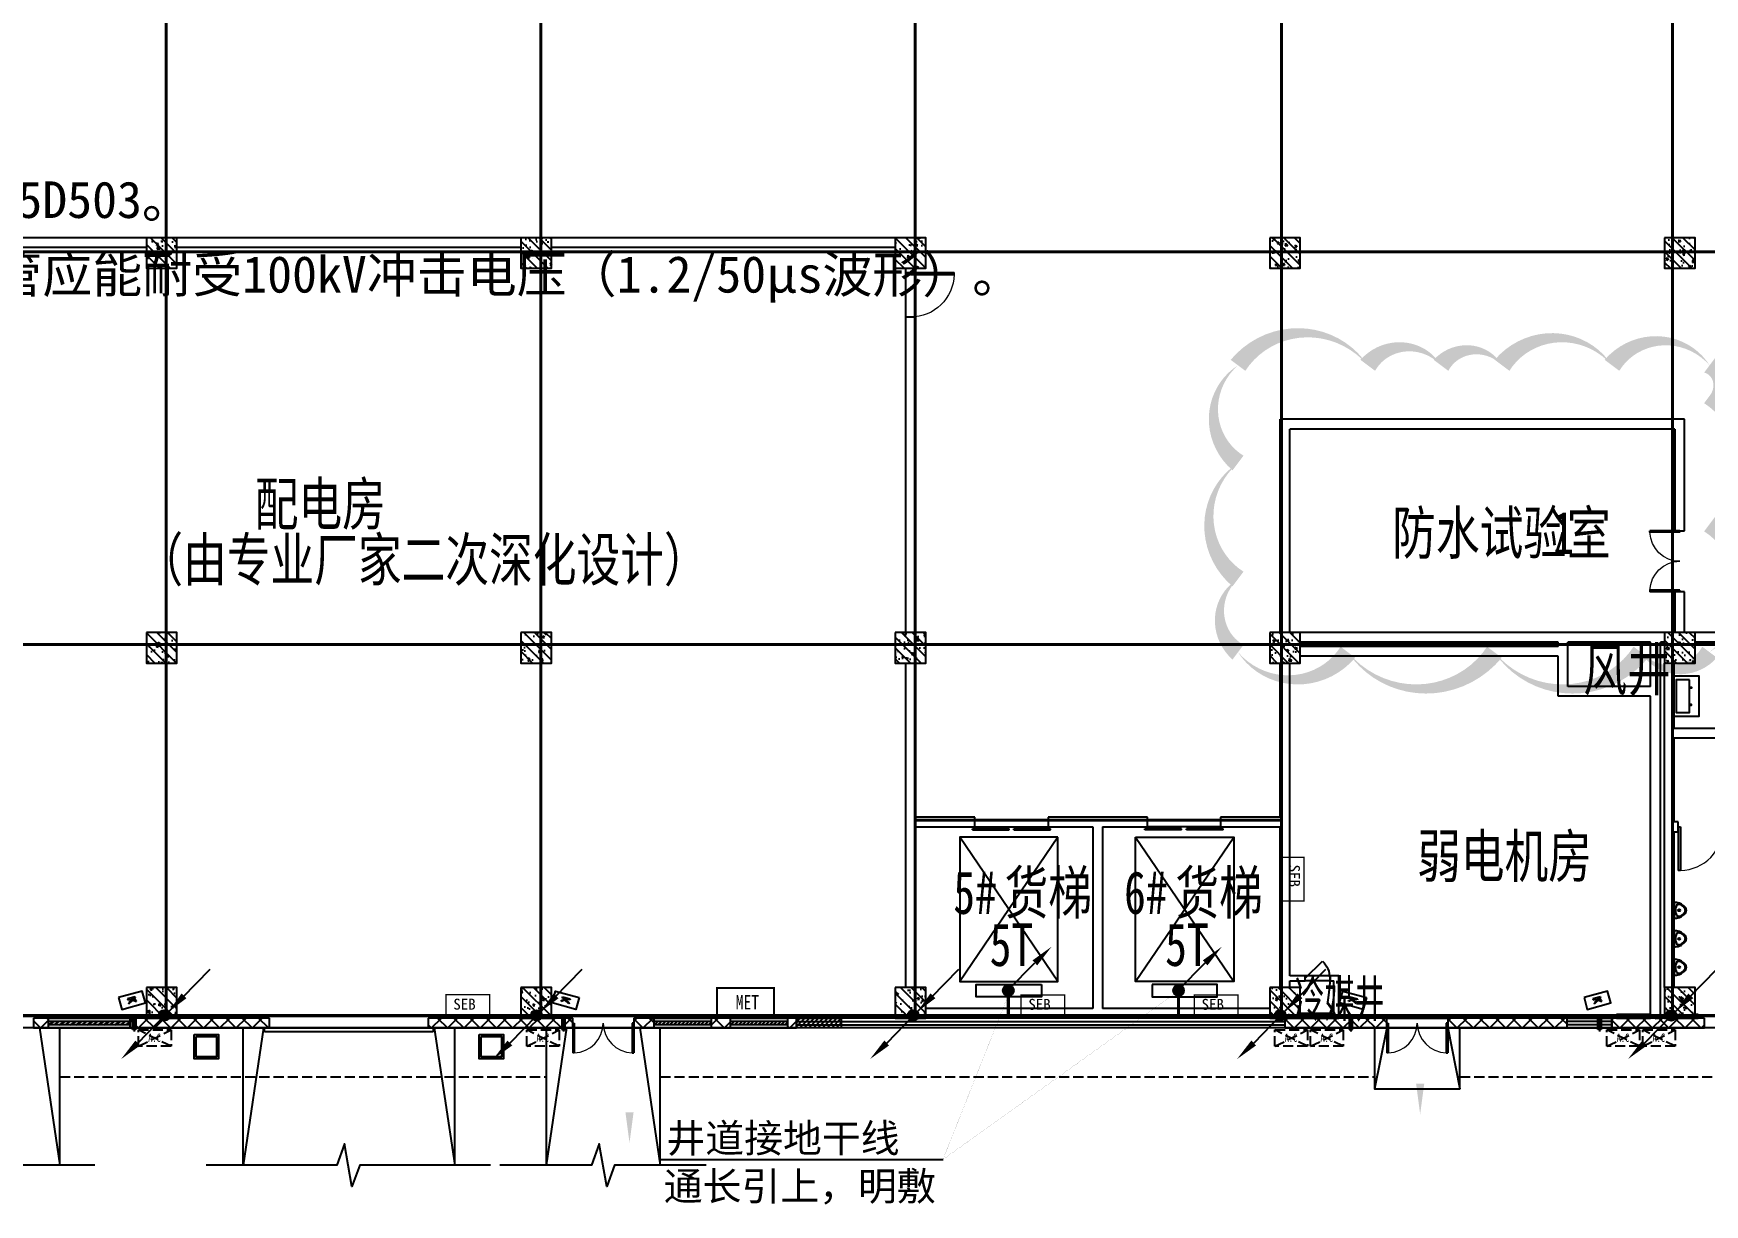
# Model space of a CAD drawing. Header units: millimetres. Extents: x -633009578 to 5705885, y -633235091 to 2571734.
# Drawn here: x 3870670 to 3911730, y 2055654 to 2084430 of the extents above; entities that cross this region are included whole.
import ezdxf

# ---------------------------------------------------------------- set-up
doc = ezdxf.new("R2010")
doc.units = ezdxf.units.MM
doc.header["$LTSCALE"] = 1000
doc.header["$MEASUREMENT"] = 0
doc.linetypes.add('DASH', pattern=[0.35, 0.25, -0.1])
doc.layers.get('0').update_dxf_attribs({"color": 9})
for name, color, linetype in [('3T_WOOD', 21, 'Continuous'), ('A-COLUM(柱)', 255, 'Continuous'), ('A-DI-S(箭头)', 76, 'Continuous'), ('A-DOOR(门）', 4, 'Continuous'), ('A-EQPM(设备)', 15, 'Continuous'), ('A-F-AREA(计算)', 5, 'Continuous'), ('A-HATH(填充)', 8, 'Continuous'), ('A-LM-QPM(设备)', 8, 'Continuous'), ('A-LVTY(厨卫)', 8, 'Continuous'), ('A-ROOF-G(钢构)', 25, 'Continuous'), ('A-ST-O(室外)', 54, 'Continuous'), ('A-STAR(楼梯)', 51, 'Continuous'), ('A-TEXT(房间)', 243, 'Continuous'), ('A-WALL(墙)', 255, 'Continuous'), ('A-WINDOW（窗）', 4, 'Continuous'), ('DIM_MODI', 6, 'Continuous'), ('WALL', 9, 'Continuous'), ('电-弱电平面-箭头', 3, 'Continuous'), ('电-强电平面-设备', 4, 'Continuous'), ('电-接地防雷-接地线', 132, 'Continuous'), ('设备-箱柜', 3, 'Continuous')]:
    doc.layers.add(name, color=color, linetype=linetype)
doc.styles.add('_TCH', font='simhei.ttf', dxfattribs={"width": 0.75, "bigfont": 'hztxt.shx'})
doc.styles.add('_TCH_DIM', font='simhei.ttf', dxfattribs={"width": 0.8, "bigfont": 'hztxt.shx'})
doc.styles.add('ELEC-DIM', font='simhei.ttf')
doc.styles.add('IDQSTYLE', font='simhei.ttf', dxfattribs={"width": 0.707, "bigfont": 'hztxt.shx'})
doc.styles.get("Standard").update_dxf_attribs({"font": 'simhei.ttf', "bigfont": 'hztxt.shx'})
doc.styles.add('TXT', font='simhei.ttf', dxfattribs={"width": 0.8, "bigfont": 'hztxt.shx'})
doc.styles.add('宋', font='simhei.ttf', dxfattribs={"width": 0.8})
doc.linetypes.add('GDLine', pattern='A,1,-3,5.8,["|",Standard,S=4,R=-45,X=-1.407,Y=-0.7],-0.1,["|",Standard,S=4,R=-45,X=-1.407,Y=-0.7],-0.1,["|",Standard,S=4,R=-45,X=-1.407,Y=-0.7],-0.1,["|",Standard,S=4,R=-45,X=-1.407,Y=-0.7],-0.1,5.8,-3,1', length=20)
pattern_1 = [(45, (-1310357.920547368, -13.22285339003429), (-200.0002033111466, 200.0002033111467), []), (135, (-1310357.920547368, -13.22285339003429), (-200.0002033111467, -200.0002033111466), [])]
pattern_2 = [(45, (-1310457.920547368, -13.22285339003429), (-100.0001016555733, 100.0001016555733), []), (135, (-1310457.920547368, -13.22285339003429), (-100.0001016555733, -100.0001016555733), [])]

# ---------------------------------------------------------------- blocks, each defined once
blk = doc.blocks.new('开水器aaa')
at = {"layer": 'A-LVTY(厨卫)'}
for points in [[(7453607.282514825, -191465.6006925891), (7454607.282514825, -191465.6006925891), (7454607.282514825, -192065.6006983465), (7453607.282514825, -192065.6006983465)], [(7454507.282514825, -191836.1650642345), (7454507.282514825, -191516.1650642345), (7453707.282514825, -191516.1650642345), (7453707.282514825, -191836.1650642345)], [(7453887.282514825, -191836.1650642345), (7453887.282514825, -191886.1650642345), (7453907.282514825, -191886.1650642345), (7453907.282514825, -191836.1650642345)], [(7454327.282514825, -191836.1650642345), (7454327.282514825, -191886.1650642345), (7454307.282514825, -191886.1650642345), (7454307.282514825, -191836.1650642345)]]:
    blk.add_lwpolyline(points, close=True, dxfattribs=at)
blk = doc.blocks.new('$plan$00000387')
for points in [[(-195.1053413768082, -0.0007896247711869364), (195.1053413768082, 0.0007896247707321891, -0.056281), (192.2349483853259, -62.07158893748328, -0.051243), (175.2703486377404, -125.5748806645047, -0.047086), (143.6831082538288, -189.724628874892, -0.038643), (109.2489721777902, -237.0609902997553, -0.050944), (77.11679163034205, -267.7759659795192, -0.073316), (36.52038586093977, -290.7338367186967, -0.092337), (0.001018339326947171, -297.5362265440604, -0.092337), (-36.51803354920821, -290.7341323159712, -0.073316), (-77.11462417741222, -267.776590178973, -0.050944), (-109.2474259731857, -237.0618745823472, -0.038643), (-143.6819452275654, -189.7257908973352, -0.047086), (-175.269704824098, -125.5762993672297, -0.051243), (-192.2348186147988, -62.07314493917374, -0.056281)], [(0.0004063761161887669, -146.3291454144546, 0.999985), (0.0002089799604618747, -97.55313528460101, 0.999985)]]:
    blk.add_lwpolyline(points, format="xyb", close=True)
for points in [[(-169.3906686580854, -140.1226315288268, -0.078162), (-170.9980199055512, -114.6377667698976, -0.158684), (-159.1263041735847, -87.15485956814655, -0.087457), (-117.404978437914, -53.84085994681891, -0.073385), (-70.49119853318143, -36.56470876068397, -0.051629), (0.0003042701246158686, -29.26612660759247), (0.0003042701246158686, -29.26612660759247, -0.051629), (70.49149449189827, -36.56413818386, -0.073385), (117.4050415866323, -53.83990962471171, -0.087457), (159.1270096202247, -87.15357250312127, -0.158684), (170.9989478331345, -114.6363836417117, -0.078162), (169.3918028553499, -140.1212604160505)], [(117.0630501052547, -53.65384373908455, -0.099174), (138.5356947175851, -84.86577428893679, -0.110283), (144.8304822659725, -118.461657304113, -0.092873), (136.0170142026468, -157.9354627454745, -0.05733), (119.0399966660161, -187.626263302564, -0.037877), (85.37168024390257, -226.8225566132141, -0.072182), (35.33205354717484, -264.1794573646985, -0.124936), (0.001291311165005027, -273.1480356215775), (0.001291311165005027, -273.1480356215775, -0.124936), (-35.32991617790412, -264.1797433356796, -0.072182), (-85.36984427394054, -226.8232476352587, -0.037877), (-119.0384779452529, -187.6272268447183, -0.05733), (-136.0157358103124, -157.9365637070459, -0.092873), (-144.8298950764129, -118.4628296054302, -0.110283), (-138.5353804395845, -84.8668946738876, -0.099174), (-117.0629874684723, -53.65479130090807)]]:
    blk.add_lwpolyline(points, format="xyb")
blk = doc.blocks.new('VdFDAFDFfasdgfswgre')
at = {"layer": 'A-LM-QPM(设备)'}
for p, q in [((-18.82899837940931, -406.182118716184), (32.44091908354312, -219.865729555022)), ((5.094279481098056, -412.765245873481), (-18.82899837940931, -406.182118716184)), ((26.97990751266479, -333.232229411602), (5.094279481098056, -412.765245873481)), ((49.2817729152739, -324.0305588338524), (26.97990751266479, -333.232229411602)), ((26.97990751266479, -333.232229411602), (49.2817729152739, -324.0305588338524)), ((67.04131023027003, -429.8116214922629), (26.97990751266479, -333.232229411602)), ((32.44091908354312, -219.865729555022), (56.36419694311917, -226.448856712319)), ((56.36419694311917, -226.448856712319), (37.18157476373017, -296.1590703437105)), ((37.18157476373017, -296.1590703437105), (49.2817729152739, -324.0305588338524)), ((49.2817729152739, -324.0305588338524), (125.9159782715142, -245.5878820237704)), ((153.1663345098495, -253.0865434217267), (58.93851659074426, -349.0140868732706)), ((58.93851659074426, -349.0140868732706), (97.61874484550208, -438.2258171304129)), ((125.9159782715142, -245.5878820237704), (153.1663345098495, -253.0865434217267)), ((97.61874484550208, -438.2258171304129), (67.04131023027003, -429.8116214922629))]:
    blk.add_line(p, q, dxfattribs=at)
blk.add_lwpolyline([(0, 0), (289.248551459983, -79.59444376500323), (130.0596639309078, -658.0915466849692), (-159.1888875309378, -578.4971029208973)], close=True, dxfattribs=at)
blk = doc.blocks.new('1fdasdas')
at = {"layer": 'A-EQPM(设备)', "linetype": 'DASH'}
for p, q in [((800.000240216963, -0.0003133723512291908), (0.0002401703968644142, 399.9996865927242)), ((0.0002401703968644142, -0.0003133723512291908), (800.000240216963, 399.9996865927242))]:
    blk.add_line(p, q, dxfattribs=at)
blk.add_lwpolyline([(0.0002401703968644142, 399.9996865927242), (800.000240216963, 399.9996865927242), (800.000240216963, -0.0003133723512291908), (0.0002401703968644142, -0.0003133723512291908)], close=True, dxfattribs=at)
at = {"layer": 'A-EQPM(设备)', "style": '_TCH_DIM', "width": 0.7058823529411765}
blk.add_text('A.C', height=204, dxfattribs=at).set_placement((239.6609672275372, 108.2505295248702))
blk = doc.blocks.new('31231')
at = {"layer": 'A-EQPM(设备)', "linetype": 'DASH', "ltscale": 500}
blk.add_lwpolyline([(46923.81837394973, 1033154.040788963), (47003.81837394973, 1033154.040788963), (47003.81837394973, 1032854.040788963), (46923.81837394973, 1032854.040788963)], close=True, dxfattribs=at)
blk.add_lwpolyline([(46963.81837394973, 1033204.040788963), (46963.81837394973, 1032804.040788963)], dxfattribs=at)
blk = doc.blocks.new('$DorLib2D$00000002')
for p, q in [((-0.5, -5.684341886080802e-17), (-0.5000000000000007, 0.4875)), ((-0.4750000000000007, 0.4875), (-0.5000000000000007, 0.4875)), ((-0.475, -2.842170943040401e-17), (-0.4750000000000007, 0.4875)), ((0.475, -2.842170943040401e-17), (0.4750000000000007, 0.4875)), ((0.4750000000000007, 0.4875), (0.5000000000000007, 0.4875)), ((0.5, -5.684341886080802e-17), (0.5000000000000007, 0.4875)), ((-0.5, -5.684341886080802e-17), (-0.475, -2.842170943040401e-17)), ((0.5, -5.684341886080802e-17), (0.475, -2.842170943040401e-17))]:
    blk.add_line(p, q)
at = {"lineweight": 13}
for centre, start, end in [((-0.4875, -4.263256414560601e-17), 0, 88.53071641864632), ((0.4875, -4.263256414560601e-17), 91.4692835813537, 180)]:
    blk.add_arc(centre, 0.4875, start, end, dxfattribs=at)
blk = doc.blocks.new('$TCHSYS$WIN2D')
for p, q in [((-0.5, 0.5), (0.5, 0.5)), ((-0.5, 0.5), (-0.4999999999999999, -0.5)), ((0.5, 0.5), (0.4999999999999998, -0.5)), ((0.5, 0.1666666666666666), (-0.5, 0.1666666666666666)), ((0.5, -0.1666666666666667), (-0.5, -0.1666666666666667)), ((-0.4999999999999999, -0.5), (0.5, -0.5))]:
    blk.add_line(p, q)
blk = doc.blocks.new('$DorLib2D$00000126')
at = {"color": 0, "linetype": 'Continuous'}
for p, q in [((-0.5319999999956053, 0.5), (-0.5319999999956053, 0.900000000000091)), ((0.5320000000047003, 0.900000000000091), (0.5320000000047003, 0.5000000000002274))]:
    blk.add_line(p, q, dxfattribs=at)
at = {"color": 0, "linetype": 'DASH'}
for p, q in [((-0.5319999999956053, 0.900000000000091), (0.5320000000047003, 0.900000000000091)), ((-0.5319999999956053, 0.5), (0.5320000000047003, 0.5000000000002274))]:
    blk.add_line(p, q, dxfattribs=at)
blk = doc.blocks.new('$WINLIB2D$00000039')
at = {"color": 0}
for points in [[(-0.4999999999983409, 0.5000000000445652), (-0.4999999999999964, -0.4999999999999716)], [(0.5000000000016591, 0.4999999999536158), (-0.4999999999983409, 0.5000000000445652)], [(0.4999999999983338, -0.5000000000463842), (0.4999999999999609, 0.4999999999999432)], [(-0.499999999999428, 0.1666666667124446), (0.500000000000572, 0.1666666666205998)], [(-0.4518745131427302, -0.1666666666260284), (-0.5000000000072298, 0.08358586507802102)], [(-0.3838834764901549, -0.166666666632409), (-0.4479860405916831, 0.1666666667079113)], [(-0.3158924398378069, -0.166666666637866), (-0.3799950039392748, 0.1666666667006353)], [(-0.2479014031851996, -0.166666666645142), (-0.3120039672867243, 0.1666666666951784)], [(-0.1799103665328481, -0.1666666666505989), (-0.2440129306343159, 0.1666666666887977)], [(-0.1119193298802692, -0.1666666666569512), (-0.1760218939817904, 0.1666666666824455)], [(-0.04392829322788927, -0.1666666666633319), (-0.1080308573293216, 0.1666666666760648)], [(0.02406274342471804, -0.1666666666696841), (-0.04003982067680312, 0.1666666666697125)], [(0.09205378007703402, -0.1666666666751411), (0.02795121597557682, 0.1666666666642556)], [(0.1600448167296129, -0.1666666666815217), (0.0959422526280953, 0.1666666666578749)], [(0.2280358533819644, -0.166666666687874), (0.163933289280525, 0.1666666666505989)], [(0.2960268900345753, -0.1666666666942547), (0.231924325933047, 0.1666666666460657)], [(0.3640179266869801, -0.1666666667006069), (0.2999153625854838, 0.166666666639685)], [(0.4320089633395341, -0.1666666667060639), (0.3679063992380058, 0.166666666632409)], [(0.4999999999916831, -0.1666666667115209), (0.4358974358904746, 0.1666666666260568)], [(-0.500000000000572, -0.1666666666214951), (0.499999999999428, -0.1666666667124446)], [(0.4999999999983338, -0.5000000000463842), (-0.5000000000016662, -0.4999999999554348)]]:
    blk.add_lwpolyline(points, dxfattribs=at)
blk = doc.blocks.new('$DorLib2D$00000114')
at = {"color": 0}
blk.add_line((0.4999999999999964, 3.552713678800501e-15), (-0.2071067811864751, 0.7071067811864857), dxfattribs=at)
blk.add_arc((0.5000000000013856, -1.154631945610163e-12), 1.000000000001696, 135, 180, dxfattribs=at)
blk = doc.blocks.new('$DORLIB2D$00000127')
at = {"color": 0}
for points in [[(-0.5333333333328483, 0.7948983154366971), (-0.5333333333328483, 0.690405644187237)], [(-0.03333333333284827, 0.7948983154366971), (-0.5333333333328483, 0.7948983154366971)], [(-0.03333333333284827, 0.690405644187237), (-0.5333333333328483, 0.690405644187237)], [(-0.03333333333284827, 0.7948983154366971), (-0.03333333333284827, 0.690405644187237)], [(0.5333333333328483, 0.7948983154366971), (0.03333333333284827, 0.7948983154366971)], [(0.03333333333284827, 0.7948983154366971), (0.03333333333284827, 0.690405644187237)], [(0.5333333333328483, 0.690405644187237), (0.03333333333284827, 0.690405644187237)], [(0.5333333333328483, 0.7948983154366971), (0.5333333333328483, 0.690405644187237)], [(0.5, 0.4999999999999858), (-0.5, 0.4999999999999858)]]:
    blk.add_lwpolyline(points, dxfattribs=at)
blk = doc.blocks.new('$DorLib2D$00000001')
for p, q in [((0.45, 0.9750000000000001), (0.5000000000000002, 0.9750000000000001)), ((0.45, 0), (0.45, 0.9750000000000001)), ((0.5, 0), (0.5, 0.9750000000000001)), ((0.5, 0), (0.45, 0))]:
    blk.add_line(p, q)
at = {"lineweight": 13}
blk.add_arc((0.475, 0), 0.975, 91.4692835813538, 180, dxfattribs=at)
blk = doc.blocks.new('_FZH')
h = blk.add_hatch()
h.set_pattern_fill('钢筋混凝土', color=256, scale=0.1, style=0)
h.set_pattern_definition([(45, (0, 0), (-0.1767766952966369, 0.1767766952966369), []), (50, (0, 0), (0.7172601826007535, -0.06275213498259512), [0.07500000000000001, -0.8250000000000001]), (355, (0, 0), (-0.138751333613, 0.7521921337000119), [0.06, -0.66]), (100.4514, (0.05977168000000001, -0.00522934), (0.5785093817140216, 0.6894395420609536), [0.06374019, -0.701142112]), (46.1842, (0, 0.2), (1.067241048625645, -0.1655190143290181), [0.1125, -1.2375]), (96.6356, (0.088936745, 0.186206693), (0.9346627055487033, 0.9741178709004418), [0.095610288, -1.051713]), (351.1842, (0, 0.2), (0.9346619451336272, 0.9741186009253247), [0.09000000000000001, -0.9900000000000001]), (21, (0.1, 0.15), (0.5969070521184617, -0.4026188906653388), [0.07500000000000001, -0.8250000000000001]), (326, (0.1, 0.15), (0.2433153319215824, 0.7251500450468529), [0.06, -0.66]), (71.4514, (0.149742233, 0.116448394), (0.84022262858149, 0.3225304967099524), [0.06374019, -0.701142112]), (37.50000000000001, (0, 0), (0.01215985531729062, 0.3328938538313115), [0, -0.652, 0, -0.67, 0, -0.6625000000000001]), (7.499999999999999, (0, 0), (0.2630695374421486, 0.3944117118823603), [0, -0.382, 0, -0.637, 0, -0.2525]), (-32.5, (-0.223, 0), (0.533822436172409, -0.02255487173437976), [0, -0.25, 0, -0.78, 0, -1.035]), (-42.5, (-0.323, 0), (0.5831861693423862, 0.1001049823323177), [0, -0.325, 0, -0.518, 0, -0.735])])
h.paths.add_polyline_path([(-0.5, -0.5), (0.5, -0.5), (0.5, 0.5), (-0.5, 0.5)])
blk.add_lwpolyline([(-0.5, -0.5), (0.5, -0.5), (0.5, 0.5), (-0.5, 0.5)], close=True)
blk = doc.blocks.new('9-29-1')
h = blk.add_hatch()
h.set_pattern_fill('ANSI31', color=256, scale=50)
h.set_pattern_definition([(45, (0, 0), (-56.1266007566822, 56.12660075668221), [])])
h.paths.add_polyline_path([(1224340.587888442, 1382257.113137862), (1225440.587888442, 1382257.113137862), (1225440.587888442, 1382017.113137862), (1224340.587888442, 1382017.113137862)])
at = {"layer": 'A-HATH(填充)'}
h = blk.add_hatch(dxfattribs=at)
h.set_pattern_fill('多孔材料', color=256, scale=100, style=0)
h.set_pattern_definition(pattern_1)
h.paths.add_polyline_path([(1205590.598288589, 1382017.113137871), (1205960.598288081, 1382017.113137871), (1205960.598288081, 1382257.113137866), (1205590.59828859, 1382257.113137866)])
h = blk.add_hatch(dxfattribs=at)
h.set_pattern_fill('多孔材料', color=256, scale=100, style=0)
h.set_pattern_definition(pattern_1)
h.paths.add_polyline_path([(1207960.598288081, 1382017.113137871), (1211390.598288081, 1382017.113137871), (1211390.598288081, 1382257.113137866), (1207960.598288081, 1382257.113137866)])
h = blk.add_hatch(dxfattribs=at)
h.set_pattern_fill('多孔材料', color=256, scale=100, style=0)
h.set_pattern_definition(pattern_1)
h.paths.add_polyline_path([(1215290.59828859, 1382017.113137871), (1218840.598288081, 1382017.113137871), (1218840.598288081, 1382257.113137865), (1215290.59828859, 1382257.113137865)])
h = blk.add_hatch(dxfattribs=at)
h.set_pattern_fill('多孔材料', color=256, scale=100, style=0)
h.set_pattern_definition(pattern_1)
h.paths.add_polyline_path([(1220340.598288081, 1382017.113137871), (1220840.587888199, 1382017.113137871), (1220840.587888199, 1382257.113137865), (1220340.598288081, 1382257.113137865)])
h = blk.add_hatch(dxfattribs=at)
h.set_pattern_fill('多孔材料', color=256, scale=100, style=0)
h.set_pattern_definition(pattern_1)
h.paths.add_polyline_path([(1222240.587888198, 1382017.113137871), (1222720.587888707, 1382017.113137871), (1222720.587888707, 1382257.113137865), (1222240.587888198, 1382257.113137865)])
h = blk.add_hatch(dxfattribs=at)
h.set_pattern_fill('多孔材料', color=256, scale=100, style=0)
h.set_pattern_definition(pattern_1)
h.paths.add_polyline_path([(1224120.587888707, 1382017.113137871), (1224340.587888199, 1382017.113137871), (1224340.587888198, 1382257.113137865), (1224120.587888707, 1382257.113137865)])
h = blk.add_hatch(dxfattribs=at)
h.set_pattern_fill('多孔材料', color=256, scale=100, style=0)
h.set_pattern_definition(pattern_1)
h.paths.add_polyline_path([(1236340.587888198, 1382017.113137871), (1238840.598287572, 1382017.113137871), (1238840.598287572, 1382257.113137863), (1236340.587888199, 1382257.113137863)])
h = blk.add_hatch(dxfattribs=at)
h.set_pattern_fill('多孔材料', color=256, scale=100, style=0)
h.set_pattern_definition(pattern_1)
h.paths.add_polyline_path([(1240340.598287572, 1382017.113137871), (1243270.598289098, 1382017.113137871), (1243270.598289098, 1382257.113137862), (1240340.598287572, 1382257.113137863)])
h = blk.add_hatch(dxfattribs=at)
h.set_pattern_fill('多孔材料', color=256, scale=100, style=0)
h.set_pattern_definition(pattern_1)
h.paths.add_polyline_path([(1244370.598289098, 1382017.113137871), (1246650.598288081, 1382017.113137871), (1246650.598288081, 1382257.113137862), (1244370.598289098, 1382257.113137862)])
h = blk.add_hatch(dxfattribs=at)
h.set_pattern_fill('多孔材料', color=256, scale=50, style=0)
h.set_pattern_definition(pattern_2)
h.paths.add_polyline_path([(1244490.59828831, 1382257.113137866), (1245325.59829113, 1382257.11313763), (1245413.057616517, 1382304.57933728), (1245325.598288452, 1382357.113138136), (1244490.59828831, 1382357.113137866)])
h = blk.add_hatch(dxfattribs=at)
h.set_pattern_fill('多孔材料', color=256, scale=50, style=0)
h.set_pattern_definition(pattern_2)
h.paths.add_polyline_path([(1246415.598288357, 1382357.113137866), (1246415.598288357, 1382257.113137866), (1246490.59828831, 1382257.113137866), (1246490.59828831, 1382357.113137866)])
blk.add_lwpolyline([(1224340.587888442, 1382257.113137862), (1225440.587888442, 1382257.113137862), (1225440.587888442, 1382017.113137862), (1224340.587888442, 1382017.113137862)], close=True)
at = {"layer": 'A-DI-S(箭头)'}
for points in [[(1239662.808085219, 1381558.047196071, 0, 0, 0), (1239662.808085219, 1379895.047196071, 0, 200, 0), (1239662.808085219, 1380645.047196071, 0, 0, 0)], [(1220236.369363903, 1380858.48716677, 0, 0, 0), (1220236.369363903, 1379195.48716677, 0, 200, 0), (1220236.369363903, 1379945.48716677, 0, 0, 0)]]:
    blk.add_lwpolyline(points, format="xyseb", dxfattribs=at)
for points in [[(1207099.292556517, 1378643.966357312), (1204836.312455681, 1378643.966357312), (1204645.228082691, 1378118.966357312), (1204460.084752947, 1379168.966357312), (1204273.812455681, 1378643.966357312), (1202010.832354845, 1378643.966357312)], [(1216819.292556474, 1378643.969036327), (1213607.093135256, 1378643.969036327), (1213416.008762266, 1378118.969036327), (1213230.865432522, 1379168.969036327), (1213044.593135256, 1378643.969036327), (1209832.393714038, 1378643.969036327)], [(1222119.292556473, 1378643.966357312), (1219866.312455637, 1378643.966357312), (1219675.228082647, 1378118.966357312), (1219490.084752903, 1379168.966357312), (1219303.812455637, 1378643.966357312), (1217050.832354801, 1378643.966357312)]]:
    blk.add_lwpolyline(points, dxfattribs=at)
at = {"layer": 'A-DOOR(门）'}
for p, q in [((1227020.598288357, 1400582.113137483), (1227020.598288357, 1399482.113137483)), ((1227260.598288357, 1400582.113137483), (1227260.598288357, 1399482.113137483)), ((1237440.598288354, 1383297.113142614), (1236840.598288354, 1383297.113142606)), ((1237440.598288355, 1383177.113142614), (1236840.598288355, 1383177.113142606)), ((1238840.598287758, 1382257.113137865), (1240340.598287758, 1382257.113137865)), ((1211390.598288313, 1382017.113137865), (1215290.598288313, 1382017.113137865)), ((1218840.598288335, 1382017.113137865), (1220340.598288335, 1382017.113137865)), ((1238840.598287758, 1382017.113137865), (1240340.598287758, 1382017.113137865))]:
    blk.add_line(p, q, dxfattribs=at)
at = {"layer": 'A-F-AREA(计算)'}
blk.add_lwpolyline([(1121700.598288358, 1518097.113137865), (1255980.598288358, 1518097.113137865), (1255980.598288358, 1382017.113137865), (1121700.598288358, 1382017.113137865)], close=True, dxfattribs=at)
at = {"layer": 'A-ROOF-G(钢构)'}
for points in [[(1209540.605494114, 1381855.3792425), (1210140.605494114, 1381855.3792425), (1210140.605494114, 1381255.3792425), (1209540.605494114, 1381255.3792425)], [(1209590.605494114, 1381805.3792425), (1210090.605494114, 1381805.3792425), (1210090.605494114, 1381305.3792425), (1209590.605494114, 1381305.3792425)], [(1216540.605494117, 1381855.3792425), (1217140.605494117, 1381855.3792425), (1217140.605494117, 1381255.3792425), (1216540.605494117, 1381255.3792425)], [(1216590.605494117, 1381805.3792425), (1217090.605494117, 1381805.3792425), (1217090.605494117, 1381305.3792425), (1216590.605494117, 1381305.3792425)]]:
    blk.add_lwpolyline(points, close=True, dxfattribs=at)
at = {"layer": 'A-ST-O(室外)', "linetype": 'DASH'}
for points in [[(1206240.597893176, 1380817.113137878), (1218190.598288403, 1380817.113137879)], [(1220990.597848017, 1380817.113137879), (1238540.598287759, 1380817.113137879)], [(1240640.598287759, 1380817.113137879), (1253190.597893141, 1380817.11313788)]]:
    blk.add_lwpolyline(points, dxfattribs=at)
at = {"layer": 'A-STAR(楼梯)'}
for points in [[(1230760.598287794, 1386707.113143405), (1228350.598287794, 1386707.113143405), (1228350.598287794, 1383157.113143405), (1230760.598287794, 1383157.113143405)], [(1232670.598288094, 1386707.113143405), (1235080.598288094, 1386707.113143405), (1235080.598288094, 1383157.113143405), (1232670.598288094, 1383157.113143405)], [(1230355.598287794, 1383081.33830564), (1230355.598287794, 1382781.33830564), (1228755.598287794, 1382781.33830564), (1228755.598287794, 1383081.33830564)], [(1233075.598288094, 1383081.33830564), (1233075.598288094, 1382781.33830564), (1234675.598288094, 1382781.33830564), (1234675.598288094, 1383081.33830564)]]:
    blk.add_lwpolyline(points, close=True, dxfattribs=at)
for points in [[(1230760.598287794, 1383157.113143405), (1228350.598287794, 1386707.113143405)], [(1230760.598287794, 1386707.113143405), (1228350.598287794, 1383157.113143405)], [(1232670.598288094, 1383157.113143405), (1235080.598288094, 1386707.113143405)], [(1232670.598288094, 1386707.113143405), (1235080.598288094, 1383157.113143405)], [(1205740.598288447, 1382017.113137866), (1206240.597177358, 1378643.966357312)], [(1206240.597177358, 1378643.966357312), (1206240.598288447, 1382017.113137856)], [(1210740.599526093, 1378643.966357319), (1210740.598288187, 1382017.113137863)], [(1211240.598288187, 1382017.113137873), (1210740.599526093, 1378643.966357319)], [(1215440.598288403, 1382017.113137873), (1215940.597050498, 1378643.966357319)], [(1215940.597050498, 1378643.966357319), (1215940.598288403, 1382017.113137863)], [(1218190.598288403, 1382017.113137862), (1218190.598288403, 1378643.966357312)], [(1218690.598288403, 1382017.113137866), (1218190.598288403, 1378643.966357312)], [(1220490.598288403, 1382017.113137866), (1220990.597050498, 1378643.966357312)], [(1220990.597050498, 1378643.966357312), (1220990.598288403, 1382017.113137856)], [(1238540.598287759, 1382017.113137881), (1238540.598287759, 1380517.113137881), (1240640.598287759, 1380517.113137881), (1240640.598287759, 1382017.113137875)], [(1238840.598287759, 1382017.113137885), (1238540.598287759, 1380517.113137881)], [(1240340.598287759, 1382017.113137885), (1240640.598287759, 1380517.113137881)]]:
    blk.add_lwpolyline(points, dxfattribs=at)
at = {"layer": 'A-WALL(墙)'}
for p, q in [((1208365.598288569, 1401432.113137871), (1199415.598288569, 1401432.11313788)), ((1217565.598288569, 1401432.113137909), (1209115.598288569, 1401432.113137836)), ((1226765.598288569, 1401432.113137838), (1218315.598287918, 1401432.113137844)), ((1208365.598288569, 1401192.113137871), (1199415.598288569, 1401192.113137833)), ((1217565.598288569, 1401192.113137857), (1209115.598288569, 1401192.113137856)), ((1226765.598288569, 1401192.113137891), (1218315.598287918, 1401192.113137847)), ((1227020.598288357, 1400682.113137866), (1227020.598288349, 1400582.113137516)), ((1227020.598288349, 1400582.113137516), (1227260.598288401, 1400582.113137516)), ((1227260.598288401, 1400582.113137516), (1227260.598288357, 1400682.113137866)), ((1227260.598288401, 1399482.113137516), (1227020.598288349, 1399482.113137516)), ((1227020.598288349, 1399482.113137516), (1227020.598288359, 1391732.113137495)), ((1227260.598288368, 1391732.113137495), (1227260.598288401, 1399482.113137516)), ((1236220.598288325, 1391732.113137495), (1236220.598288398, 1396972.113137888)), ((1246160.59828831, 1396972.113137888), (1236220.598288398, 1396972.113137888)), ((1246160.598288337, 1394232.113138024), (1246160.59828831, 1396972.113137888)), ((1236460.598288312, 1391732.113137878), (1236460.598288309, 1396732.113137888)), ((1245920.598288406, 1396732.113137888), (1236460.598288309, 1396732.113137888)), ((1245920.598288406, 1396732.113137888), (1245920.598288363, 1394232.113138024)), ((1245920.598288363, 1394232.113138024), (1246160.598288337, 1394232.113138024)), ((1246160.598288351, 1392732.113137516), (1245920.598288363, 1392732.113137516)), ((1245920.598288363, 1392732.113137516), (1245920.598288406, 1391732.113138244)), ((1246160.598288357, 1391732.113137868), (1246160.598288351, 1392732.113137516)), ((1243170.598288338, 1391732.113137865), (1236715.598287918, 1391732.113137811)), ((1245445.598288412, 1391732.113137865), (1243170.598288338, 1391732.113137865)), ((1245665.598288569, 1391732.113138209), (1245445.598288412, 1391732.113137865)), ((1249130.59828824, 1391732.113137951), (1246415.598287918, 1391732.113137761)), ((1243050.598287363, 1391492.113137877), (1236715.598287918, 1391492.113137811)), ((1243050.598287363, 1391392.113137877), (1236715.598287918, 1391392.113137843)), ((1243050.598288329, 1391152.113137876), (1236715.598287918, 1391152.113137845)), ((1243050.598287363, 1391392.113137877), (1243050.598287363, 1391492.113137877)), ((1243050.59828833, 1390167.11313803), (1243050.598288329, 1391152.113137876)), ((1243290.598288338, 1391272.113137865), (1243290.598288799, 1391492.113137837)), ((1245325.59828822, 1391492.113137837), (1243290.598288799, 1391492.113137837)), ((1243290.598288332, 1390407.113137807), (1243290.598288338, 1391272.113137865)), ((1245325.598288221, 1390407.113137807), (1245325.59828822, 1391492.113137837)), ((1245565.598288413, 1390287.113137871), (1245565.59828859, 1391492.113137479)), ((1245665.598288498, 1391492.113137479), (1245565.59828859, 1391492.113137479)), ((1248890.598288448, 1391492.113137951), (1246415.598287918, 1391492.113137892)), ((1227020.598288357, 1390982.113137866), (1227020.598288357, 1387077.113143673)), ((1227260.598288357, 1390982.113137866), (1227260.598288451, 1387197.113143614)), ((1236220.59828834, 1387197.113143541), (1236220.598288414, 1390982.113138146)), ((1236460.598288359, 1387077.11314359), (1236460.598288329, 1390982.113138146)), ((1245665.59828841, 1389257.113137863), (1245665.5982883, 1390982.113138146)), ((1245905.598288288, 1389377.113137867), (1245905.598288458, 1390982.113138146)), ((1245325.598288221, 1390407.113137807), (1243290.598288332, 1390407.113137807)), ((1245325.598288448, 1390167.11313803), (1243050.59828833, 1390167.11313803)), ((1245325.598288452, 1382357.113138136), (1245325.598288448, 1390167.11313803)), ((1245565.598288417, 1382357.113137866), (1245565.598288413, 1390287.113137871)), ((1245665.59828841, 1386957.113137863), (1245665.59828841, 1389257.113137863)), ((1248890.598288449, 1389377.113137867), (1245905.598288288, 1389377.113137867)), ((1245905.598288446, 1387077.113137973), (1245905.598288446, 1389137.113137863)), ((1249010.598288357, 1389137.113137863), (1245905.598288446, 1389137.113137863)), ((1227020.598288357, 1387077.113143673), (1227020.598288308, 1383007.113138146)), ((1228720.598288495, 1387197.113143614), (1227260.598288451, 1387197.113143614)), ((1228720.598288492, 1386957.113143768), (1228720.598288495, 1387197.113143614)), ((1231740.598288387, 1387197.113143631), (1230520.598288494, 1387197.113143621)), ((1230520.598288494, 1387197.113143621), (1230520.598288492, 1386957.113143752)), ((1232960.598287986, 1387197.11314356), (1231740.598288387, 1387197.113143631)), ((1232960.598287984, 1386957.113143638), (1232960.598287986, 1387197.11314356)), ((1236220.59828834, 1387197.113143541), (1234760.598287986, 1387197.113143524)), ((1234760.598287986, 1387197.113143524), (1234760.598287984, 1386957.113143622)), ((1236460.5982883, 1383297.113142631), (1236460.598288359, 1387077.11314359)), ((1246005.598288589, 1387077.113137896), (1245905.598288446, 1387077.113137973)), ((1246005.59828859, 1386837.113137981), (1246005.598288589, 1387077.113137896)), ((1227260.598288355, 1386957.113143722), (1227260.598288355, 1383007.113138146)), ((1227260.598288355, 1386957.113143722), (1228720.598288492, 1386957.113143768)), ((1230520.598288492, 1386957.113143752), (1231620.59828839, 1386957.113143682)), ((1231620.59828839, 1386957.113143682), (1231620.59828839, 1382497.113137849)), ((1231860.598288367, 1386957.113143686), (1232960.598287984, 1386957.113143638)), ((1231860.598288367, 1386957.113143686), (1231860.598288367, 1382497.11313782)), ((1234760.598287984, 1386957.113143622), (1236220.59828836, 1386957.113143646)), ((1236220.59828836, 1383177.1131426), (1236220.59828836, 1386957.113143646)), ((1245665.598288407, 1383007.113138146), (1245665.59828841, 1386957.113137863)), ((1245905.598288409, 1386837.113137968), (1246005.59828859, 1386837.113137981)), ((1245905.598288484, 1383007.113138146), (1245905.598288409, 1386837.113137968)), ((1236220.598288876, 1383007.113137495), (1236220.59828836, 1383177.1131426)), ((1236840.598288621, 1383297.113142685), (1236460.5982883, 1383297.113142631)), ((1236460.598287594, 1383007.113137495), (1236460.59828763, 1383177.113142224)), ((1236460.59828763, 1383177.113142224), (1236840.598288622, 1383177.113142521)), ((1236840.598288622, 1383177.113142521), (1236840.598288621, 1383297.113142685)), ((1237660.598288081, 1383297.113142647), (1237440.598288621, 1383297.113142693)), ((1237440.598288621, 1383297.113142693), (1237440.598288622, 1383177.113142529)), ((1237440.598288622, 1383177.113142529), (1237540.598288081, 1383177.113142238)), ((1237540.598288081, 1382377.113137784), (1237540.598288081, 1383177.113142238)), ((1237660.598288081, 1382257.113137087), (1237660.598288081, 1383297.113142647)), ((1231620.59828839, 1382497.113137849), (1227515.598288569, 1382497.113137718)), ((1235965.598288569, 1382497.113137946), (1231860.598288367, 1382497.11313782)), ((1231740.598288388, 1382257.113137839), (1227515.598288569, 1382257.113137706)), ((1235965.598288569, 1382257.113138019), (1231740.598288388, 1382257.113137839)), ((1236715.598287918, 1382377.113142774), (1237540.598288081, 1382377.113137784)), ((1236715.598287918, 1382257.113142909), (1237660.598288081, 1382257.113137087)), ((1244490.59828831, 1382357.113137866), (1245325.598288452, 1382357.113138136)), ((1244490.59828831, 1382357.113137866), (1244490.59828831, 1382257.113137866)), ((1244490.59828831, 1382257.113137866), (1245325.59829113, 1382257.11313763)), ((1245444.585160863, 1382246.133662526), (1245435.435598069, 1382246.977935487)), ((1245444.585160863, 1382246.133662526), (1245565.598288417, 1382257.11313788)), ((1245565.598288417, 1382257.11313788), (1245565.598288417, 1382357.113137866)), ((1246415.598288569, 1382357.113139855), (1246490.59828831, 1382357.113137866)), ((1246415.598288569, 1382257.11313739), (1246490.59828831, 1382257.113137866)), ((1246490.59828831, 1382357.113137866), (1246490.59828831, 1382257.113137866))]:
    blk.add_line(p, q, dxfattribs=at)
at = {"layer": 'A-WINDOW（窗）'}
blk.add_lwpolyline([(1225440.587888387, 1382257.113137861), (1225440.587888387, 1382017.113137861)], dxfattribs=at)
at = {"layer": 'DIM_MODI'}
blk.add_lwpolyline([(1235187.021176572, 1398297.696445105, 0, 450, 0.5), (1235187.021176572, 1395897.696445105, 0, 450, 0.5), (1235187.021176572, 1393047.696445105, 0, 450, 0.5), (1235187.021176572, 1391248.290834046, 0, 450, 0.5), (1237887.021176572, 1391248.290834046, 0, 450, 0.5), (1241487.021176572, 1391248.290834046, 0, 450, 0.5), (1245087.021176572, 1391248.290834046, 0, 450, 0.5), (1246774.624405961, 1391248.290834046, 0, 450, 0.5), (1246774.624405961, 1394398.290834046, 0, 450, 0.5), (1246774.624405961, 1397548.290834046, 0, 450, 0.5), (1246774.624405961, 1398297.696445105, 0, 450, 0.5), (1244374.624405961, 1398297.696445105, 0, 450, 0.5), (1241674.624405961, 1398297.696445105, 0, 450, 0.5), (1240174.624405961, 1398297.696445105, 0, 450, 0.5), (1238374.624405961, 1398297.696445105, 0, 450, 0.5)], format="xyseb", close=True, dxfattribs=at)
at = {"layer": 'WALL'}
for p, q in [((1205960.598288081, 1382257.113137866), (1205590.59828859, 1382257.113137866)), ((1205590.59828859, 1382257.113137866), (1205590.598288589, 1382017.113137871)), ((1205960.598288081, 1382017.113137871), (1205960.598288081, 1382257.113137866)), ((1211390.598288081, 1382257.113137866), (1207960.598288081, 1382257.113137866)), ((1207960.598288081, 1382257.113137866), (1207960.598288081, 1382017.113137871)), ((1211390.598288081, 1382017.113137871), (1211390.598288081, 1382257.113137866)), ((1218840.598288081, 1382257.113137865), (1215290.59828859, 1382257.113137865)), ((1215290.59828859, 1382257.113137865), (1215290.59828859, 1382017.113137871)), ((1218840.598288081, 1382017.113137871), (1218840.598288081, 1382257.113137865)), ((1220840.587888199, 1382257.113137865), (1220340.598288081, 1382257.113137865)), ((1220340.598288081, 1382257.113137865), (1220340.598288081, 1382017.113137871)), ((1220840.587888199, 1382017.113137871), (1220840.587888199, 1382257.113137865)), ((1222720.587888707, 1382257.113137865), (1222240.587888198, 1382257.113137865)), ((1222240.587888198, 1382257.113137865), (1222240.587888198, 1382017.113137871)), ((1222720.587888707, 1382017.113137871), (1222720.587888707, 1382257.113137865)), ((1224340.587888198, 1382257.113137865), (1224120.587888707, 1382257.113137865)), ((1224120.587888707, 1382257.113137865), (1224120.587888707, 1382017.113137871)), ((1224340.587888199, 1382017.113137871), (1224340.587888198, 1382257.113137865)), ((1238840.598287572, 1382257.113137863), (1236340.587888199, 1382257.113137863)), ((1236340.587888199, 1382257.113137863), (1236340.587888198, 1382017.113137871)), ((1238840.598287572, 1382017.113137871), (1238840.598287572, 1382257.113137863)), ((1243270.598289098, 1382257.113137862), (1240340.598287572, 1382257.113137863)), ((1240340.598287572, 1382257.113137863), (1240340.598287572, 1382017.113137871)), ((1243270.598289098, 1382017.113137871), (1243270.598289098, 1382257.113137862)), ((1246650.598288081, 1382257.113137862), (1244370.598289098, 1382257.113137862)), ((1244370.598289098, 1382257.113137862), (1244370.598289098, 1382017.113137871)), ((1246650.598288081, 1382017.113137871), (1246650.598288081, 1382257.113137862)), ((1205590.598288589, 1382017.113137871), (1205960.598288081, 1382017.113137871)), ((1207960.598288081, 1382017.113137871), (1211390.598288081, 1382017.113137871)), ((1215290.59828859, 1382017.113137871), (1218840.598288081, 1382017.113137871)), ((1220340.598288081, 1382017.113137871), (1220840.587888199, 1382017.113137871)), ((1222240.587888198, 1382017.113137871), (1222720.587888707, 1382017.113137871)), ((1224120.587888707, 1382017.113137871), (1224340.587888199, 1382017.113137871)), ((1236340.587888198, 1382017.113137871), (1238840.598287572, 1382017.113137871)), ((1240340.598287572, 1382017.113137871), (1243270.598289098, 1382017.113137871)), ((1244370.598289098, 1382017.113137871), (1246650.598288081, 1382017.113137871))]:
    blk.add_line(p, q, dxfattribs=at)
at = {"layer": 'A-COLUM(柱)', "xscale": 750, "yscale": 750, "zscale": 750, "rotation": 270}
for p in [(1208740.598288357, 1401057.113137866), (1217940.598288357, 1401057.113137866), (1227140.598288357, 1401057.113137866), (1236340.598288357, 1401057.113137866), (1246040.598288357, 1401057.113137866), (1208740.598288357, 1391357.113137866), (1217940.598288357, 1391357.113137866), (1227140.598288357, 1391357.113137866), (1236340.598288357, 1391357.113137866), (1246040.598288357, 1391357.113137864), (1208740.598288357, 1382632.113137866), (1217940.598288357, 1382632.113137866), (1227140.598288357, 1382632.113137866), (1236340.598288357, 1382632.113137866), (1246040.598288357, 1382632.113137864)]:
    blk.add_blockref('_FZH', p, dxfattribs=at)
at = {"layer": 'A-DOOR(门）', "extrusion": (0, 0, -1)}
for name, p, xscale, yscale, zscale, rotation in [('$DorLib2D$00000001', (-1227140.598288357, 1400032.113137483), 1100, 1100, 1100, 90.00000000000001), ('$DorLib2D$00000002', (-1246040.598288357, 1393482.113137866), 1500, 1500, 1500, 270), ('$DORLIB2D$00000127', (-1229620.598288386, 1387077.11314365), -1800, 240, 1800, 180.0000000005162), ('$DorLib2D$00000002', (-1219590.598288335, 1382137.113137865), -1500, 1500, 1500, 180.0000000000016), ('$DorLib2D$00000002', (-1239590.598287758, 1382137.113137865), -1500, 1500, 1500, 180.0000000000016), ('$DorLib2D$00000126', (-1213340.598288313, 1382137.113137865), -3900, 240, 3900, 180.0000000000016)]:
    blk.add_blockref(name, p, dxfattribs=dict(at, xscale=xscale, yscale=yscale, zscale=zscale, rotation=rotation))
at = {"layer": 'A-DOOR(门）'}
for name, p, xscale, yscale, zscale, rotation in [('$DORLIB2D$00000127', (1233860.598288312, 1387077.113143612), -1800, 240, 1800, 179.9999999994838), ('$DorLib2D$00000001', (1246555.598288423, 1386957.113137863), 1100, 1100, 1100, 180), ('$DorLib2D$00000114', (1237140.598288354, 1383237.11314261), -600, 600, 600, 7.559217755434985e-10)]:
    blk.add_blockref(name, p, dxfattribs=dict(at, xscale=xscale, yscale=yscale, zscale=zscale, rotation=rotation))
at = {"layer": 'A-EQPM(设备)', "color": 6}
for name, p in [('31231', (1161101.779914407, 349128.3871107285)), ('31231', (1197106.779915286, 349128.3871107285)), ('1fdasdas', (1208171.348970223, 1381566.133834988)), ('1fdasdas', (1217709.86153762, 1381566.133834988)), ('1fdasdas', (1236093.528069905, 1381566.133834988)), ('1fdasdas', (1236971.439825581, 1381566.133834988)), ('1fdasdas', (1244251.69107468, 1381566.133834988)), ('1fdasdas', (1245129.602830356, 1381566.133834988))]:
    blk.add_blockref(name, p, dxfattribs=at)
at = {"layer": 'A-EQPM(设备)', "color": 6, "xscale": -1}
for p in [(1265579.431073823, 349128.3871107285), (1284924.431073736, 349128.3871107285)]:
    blk.add_blockref('31231', p, dxfattribs=at)
at = {"layer": 'A-LM-QPM(设备)', "xscale": -1, "rotation": 89.99999999999999}
for p in [(1207684.190088089, 1382761.569895266), (1243689.190088968, 1382761.569895266)]:
    blk.add_blockref('VdFDAFDFfasdgfswgre', p, dxfattribs=at)
at = {"layer": 'A-LM-QPM(设备)', "rotation": 270}
for p in [(1218997.020900141, 1382761.569895266), (1238342.020900053, 1382761.569895266)]:
    blk.add_blockref('VdFDAFDFfasdgfswgre', p, dxfattribs=at)
at = {"layer": 'A-LVTY(厨卫)', "rotation": 89.99999999999993}
blk.add_blockref('开水器aaa', (1054439.99759585, -6063940.169376969), dxfattribs=at)
at = {"layer": 'A-LVTY(厨卫)', "xscale": -1, "rotation": 89.99999999999999}
for p in [(1245905.599078035, 1384907.113079764), (1245905.599078035, 1384207.113079764), (1245905.599078035, 1383507.113079764)]:
    blk.add_blockref('$plan$00000387', p, dxfattribs=at)
at = {"layer": 'A-WINDOW（窗）', "extrusion": (0, 0, -1), "yscale": 240, "rotation": 1.591588540602974e-12}
for name, p, xscale, zscale in [('$WINLIB2D$00000039', (-1206960.598288356, 1382137.113137865), 2000.000000000233, 2000.000000000233), ('$WINLIB2D$00000039', (-1221540.587888427, 1382137.113137865), 1400, 1400), ('$WINLIB2D$00000039', (-1223420.587888428, 1382137.113137865), 1400, 1400), ('$TCHSYS$WIN2D', (-1230340.587888426, 1382137.113137865), 12000, 12000)]:
    blk.add_blockref(name, p, dxfattribs=dict(at, xscale=xscale, zscale=zscale))
at = {"layer": 'A-WINDOW（窗）', "xscale": -1100, "yscale": 240, "zscale": 1100, "rotation": 179.9999999999984}
blk.add_blockref('$TCHSYS$WIN2D', (1243820.598289152, 1382137.113137864), dxfattribs=at)
at = {"layer": 'A-TEXT(房间)'}
for s, height, style, width, p in [('配电房', 1050, '_TCH', 0.75, (1211027.354647213, 1394369.009014993)), ('防水试验室', 1050, '_TCH', 0.75, (1238975.103195362, 1393658.210642227)), ('1', 1050, '_TCH', 0.75, (1242912.603195362, 1393658.210642227)), ('（由专业厂家二次深化设计）', 1050, '_TCH', 0.75, (1208192.754064123, 1393001.07103065)), ('风井', 1050, '_TCH', 0.75, (1243670.675826562, 1390299.642954082)), ('弱电机房', 1050, '_TCH', 0.75, (1239586.597236926, 1385713.846269975)), ('5#', 1050, '_TCH', 0.75, (1228191.241923773, 1384817.969456816)), ('货梯', 1050, '_TCH', 0.75, (1229451.241923773, 1384817.969456816)), ('6#', 1050, '_TCH', 0.75, (1232387.130875786, 1384817.969456816)), ('货梯', 1050, '_TCH', 0.75, (1233647.130875786, 1384817.969456816)), ('5T', 1050, '_TCH', 0.75, (1229085.258452558, 1383538.688183349)), ('5T', 1050, '_TCH', 0.75, (1233396.159442929, 1383538.688183349)), ('冷媒井', 900, 'TXT', 0.6, (1236575.712928132, 1382283.804529971))]:
    blk.add_text(s, height=height, dxfattribs=dict(at, style=style, width=width)).set_placement(p)
blk = doc.blocks.new('*X25')
at = {"color": 0, "linetype": 'Continuous'}
for p, q in [((192.590110055903, 446.7242872143482), (193.9264208598343, 448.0605980182795)), ((192.6512440212146, 447.2096852483717), (193.4410228258108, 447.9994640529679)), ((192.666080612941, 446.3759937026742), (194.2747143715083, 447.9846274612416)), ((192.8122309321682, 446.0978799531896), (194.552828120993, 447.8384771420143)), ((193.0126674313866, 445.874052383696), (194.7766556904866, 447.6380406427959)), ((193.2651240367983, 445.7022449203958), (194.9484631537868, 447.3855840373842)), ((193.5780466605768, 445.5909034754624), (195.0598045987202, 447.0726614136058)), ((193.9838870800477, 445.5724798262212), (195.0782282479613, 446.6668209941349))]:
    blk.add_line(p, q, dxfattribs=at)
blk = doc.blocks.new('HC001444')
at = {"color": 0, "linetype": 'Continuous'}
for p, q in [((5.312014027897709, 5.362594416008807), (0.4698776614111466, 0.4121164681388052)), ((1.307398633798584e-12, -0.05776119327106244), (-3.105492900473507, -3.232738715067399))]:
    blk.add_line(p, q, dxfattribs=at)
for points in [[(2.301209466909763, 2.284423861441751, 0.8, 0, 0), (0.4698776614111466, 0.4121164681388052, 0, 0, 0)], [(-3.105492900473507, -3.232738715067399, 0.8, 0, 0), (-5.057392361377197, -5.119309791711203, 0, 0, 0)]]:
    blk.add_lwpolyline(points, format="xyseb", dxfattribs=at)
blk.add_circle((0, 0), 0.625, dxfattribs=at)
at = {"color": 0, "linetype": 'Continuous', "xscale": 0.5, "yscale": 0.5, "zscale": 0.5}
blk.add_blockref('*X25', (-96.91845018383214, -223.4069038532592), dxfattribs=at)
at = {"color": 0, "style": 'IDQSTYLE', "width": 0.7}
blk.add_attdef('PSFHATT', (7.312014027897709, -5.119309791711203), '', height=2.5, dxfattribs=at)
blk = doc.blocks.new('*X3')
at = {"color": 0, "linetype": 'Continuous'}
for p, q in [((192.587376364835, 446.7215535232801), (193.8713933576327, 448.0055705160779)), ((192.6509968705344, 446.3609099602676), (194.2320369206452, 447.9419500103785)), ((192.6864539319484, 447.2448951591055), (193.3480517218074, 447.9064929489645)), ((192.7889704286661, 446.0746194496875), (194.5183274312254, 447.8039764522467)), ((192.9823694457329, 445.8437543980423), (194.7491924828706, 447.61057743518)), ((193.2275231399996, 445.664644023597), (194.9283028573159, 447.3654237409133)), ((193.5311577474, 445.5440145622856), (195.0489323186273, 447.0617891335129)), ((193.9202347052458, 445.5088274514194), (195.0841194294935, 446.6727121756671)), ((194.6075199946775, 445.7718486721392), (194.8210982087737, 445.9854268862354))]:
    blk.add_line(p, q, dxfattribs=at)
blk = doc.blocks.new('HC001442')
at = {"color": 0, "linetype": 'Continuous'}
blk.add_line((2.614797267597169e-12, -0.0577611932696982), (-3.1054929004722, -3.232738715066034), dxfattribs=at)
blk.add_lwpolyline([(-3.1054929004722, -3.232738715066034, 0.8, 0, 0), (-5.057392361375946, -5.119309791709952, 0, 0, 0)], format="xyseb", dxfattribs=at)
blk.add_circle((0, 0), 0.625, dxfattribs=at)
at = {"color": 0, "linetype": 'Continuous', "xscale": 0.5, "yscale": 0.5, "zscale": 0.5}
blk.add_blockref('*X3', (-96.91845018383279, -223.3780232566237), dxfattribs=at)
at = {"color": 0, "style": 'IDQSTYLE', "width": 0.7}
blk.add_attdef('PSFHATT', (2.62500001, -5.119309791709952), '', height=2.5, dxfattribs=at)
blk = doc.blocks.new('G$C4F4C691F')
at = {"layer": '电-强电平面-设备', "color": 3, "style": '宋'}
for s, p in [('所有预埋件需与柱内两根 %%C>=16mm主钢筋电焊连接，并与接地体之间形成电气通路，详15D503。', (872.3780032098293, -7111.491200247779)), ('7. 防止接触电压:外露引下线在高2.7m以下部分穿不小于3mm厚的交联聚乙烯管，交联聚乙烯管应能耐受100kV冲击电压（1.2/50μs波形）。', (-511.5926800686866, -8028.092125396244))]:
    blk.add_text(s, height=450, dxfattribs=at).set_placement(p)
blk = doc.blocks.new('HC001536')
at = {"color": 0, "linetype": 'Continuous', "const_width": 0.3}
blk.add_lwpolyline([(5, 2.5), (-5, 2.5), (-5, -2.5), (5, -2.5)], close=True, dxfattribs=at)
at = {"color": 0, "style": 'IDQSTYLE', "width": 0.7}
for tag, p in [('AW', (-1.708333333333333, -1.25)), ('PSFHATT', (7, -2.5))]:
    blk.add_attdef(tag, p, '', height=2.5, dxfattribs=at)
blk = doc.blocks.new('HC001524')
at = {"color": 0, "linetype": 'Continuous', "const_width": 0.3}
blk.add_lwpolyline([(5, 2.5), (-5, 2.5), (-5, -2.5), (5, -2.5)], close=True, dxfattribs=at)
at = {"color": 0, "style": 'IDQSTYLE', "width": 0.7}
for tag, p in [('AF', (-1.5, -1.25)), ('PSFHATT', (7, -2.5))]:
    blk.add_attdef(tag, p, '', height=2.5, dxfattribs=at)

msp = doc.modelspace()

# ---------------------------------------------------------------- linework, layer by layer
at = {"layer": '电-强电平面-设备', "color": 3}
msp.add_line((3886077.500290732, 2056764.199869641), (3893018.228086165, 2056764.199869641), dxfattribs=at)
at = {"layer": '电-强电平面-设备', "color": 3, "const_width": 2}
msp.add_lwpolyline([(3894665.530441057, 2060909.284550584), (3893018.228086165, 2056764.199869641), (3898748.399772823, 2060862.308603475)], dxfattribs=at)
at = {"layer": '电-接地防雷-接地线', "linetype": 'GDLine', "ltscale": 0.1, "const_width": 75}
for points in [[(3873934.564223578, 2060295.30670059), (3873934.564223578, 2195718.503641091)], [(3883134.564223578, 2060295.30670059), (3883134.564223578, 2195718.503641091)], [(3892334.564223578, 2060295.30670059), (3892334.564223578, 2195718.503641091)], [(3901334.564786157, 2060295.280267179), (3901334.564786157, 2195718.477207679)], [(3910938.863582569, 2060295.30670059), (3910938.863582569, 2195718.503641091)], [(3787428.408622436, 2079065.546331594), (3920543.042044923, 2079065.546331594)], [(3787428.408622436, 2069415.624317448), (3920543.042044923, 2069415.624317448)], [(3892334.564223578, 2065096.952633359), (3901334.564786157, 2065096.952633359)], [(3894623.194590368, 2060295.30670059), (3894623.194590368, 2060914.870499992)], [(3898807.328046395, 2060295.30670059), (3898807.328046395, 2060914.870499992)], [(3787428.408622436, 2060295.30670059), (3920543.042044923, 2060295.30670059)]]:
    msp.add_lwpolyline(points, dxfattribs=at)

# ---------------------------------------------------------------- block references
at = {"xscale": 2, "yscale": 2, "zscale": 2}
msp.add_blockref('G$C4F4C691F', (3820985.008355417, 2094118.198573553), dxfattribs=at)
at = {"layer": '3T_WOOD'}
msp.add_blockref('9-29-1', (2665079.395743424, 677977.51603476), dxfattribs=at)
at = {"layer": '电-弱电平面-箭头', "color": 4, "xscale": 210, "yscale": 210, "zscale": 210, "rotation": 180}
for p in [(3894623.194590368, 2060914.870499993), (3898807.328046395, 2060914.870499993)]:
    msp.add_blockref('HC001442', p, dxfattribs=at)
at = {"layer": '电-弱电平面-箭头', "color": 4, "xscale": 210, "yscale": 210, "zscale": 210}
for p in [(3873886.293017905, 2060303.02348872), (3883028.446989791, 2060303.02348872), (3892287.06152183, 2060303.02348872), (3901304.020391553, 2060303.02348872), (3910909.105090042, 2060303.02348872)]:
    msp.add_blockref('HC001444', p, dxfattribs=at)
at = {"layer": '设备-箱柜'}
ref = msp.add_blockref('HC001524', (3901617, 2063650.5), dxfattribs=dict(at, xscale=-107.52, yscale=107.52, zscale=107.52, rotation=89.99999999999984))
ref.add_attrib('AF', 'SEB', (3901519.486941427, 2064007.312148047), dxfattribs={"layer": '0', "color": 0, "height": 268.8, "rotation": 270, "style": 'ELEC-DIM'})
ref = msp.add_blockref('HC001524', (3881344.089551491, 2060541.413724129), dxfattribs=dict(at, xscale=-107.52, yscale=107.52, zscale=107.52, rotation=179.9999999999999))
ref.add_attrib('AF', 'SEB', (3880987.277403445, 2060443.900665556), dxfattribs={"layer": '0', "color": 0, "height": 268.8, "style": 'ELEC-DIM'})
ref = msp.add_blockref('HC001536', (3888165.504857949, 2060625.47612216), dxfattribs=dict(at, xscale=140, yscale=140, zscale=140))
ref.add_attrib('AW', 'MET', (3887926.338191283, 2060450.47612216), dxfattribs={"layer": '0', "color": 0, "height": 350, "width": 0.8})
ref = msp.add_blockref('HC001524', (3895472.5, 2060536.907755907), dxfattribs=dict(at, xscale=-107.52, yscale=107.52, zscale=107.52, rotation=180))
ref.add_attrib('AF', 'SEB', (3895115.687851953, 2060439.394697334), dxfattribs={"layer": '0', "color": 0, "height": 268.8, "style": 'ELEC-DIM'})
ref = msp.add_blockref('HC001524', (3899728, 2060536.907755907), dxfattribs=dict(at, xscale=-107.52, yscale=107.52, zscale=107.52, rotation=180))
ref.add_attrib('AF', 'SEB', (3899371.187851953, 2060439.394697334), dxfattribs={"layer": '0', "color": 0, "height": 268.8, "style": 'ELEC-DIM'})

# ---------------------------------------------------------------- texts
at = {"layer": '电-强电平面-设备', "color": 3, "style": '宋'}
for s, p in [('井道接地干线', (3886222.666243847, 2056936.191578249)), ('通长引上，明敷', (3886156.25892014, 2055756.286668608))]:
    msp.add_text(s, height=700, dxfattribs=at).set_placement(p)

doc.saveas('drawing.dxf')
